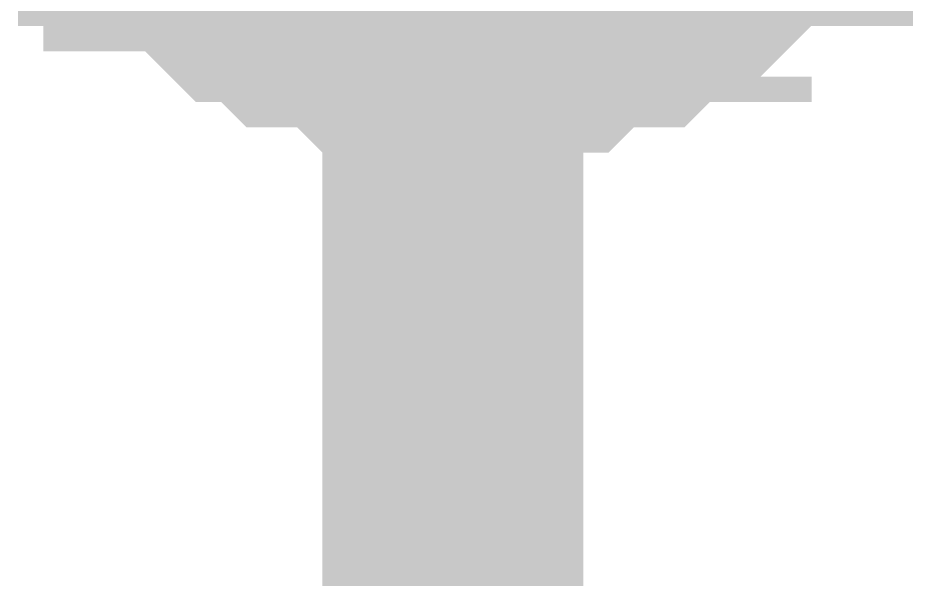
# Model space of a CAD drawing. Header units: inches. Extents: x 0 to 31.5, y 0 to 22.3.
# Drawn here: x 4.18308 to 4.22358, y 3.25389 to 3.27928 of the extents above; entities that cross this region are included whole.
import ezdxf

# ---------------------------------------------------------------- set-up
doc = ezdxf.new("R2010")
doc.units = ezdxf.units.IN
doc.header["$MEASUREMENT"] = 0
doc.layers.add('Sheet', color=255, linetype='Continuous')

msp = doc.modelspace()

# ---------------------------------------------------------------- linework, layer by layer
at = {"layer": 'Sheet'}
for points in [[(4.202756, 3.199825, 0.0118, 0.0118, 0), (4.202756, 3.299748, 0.0118, 0.0118, 0)], [(4.202756, 3.279074, 0.0118, 0.0118, 0), (4.201608, 3.279074, 0.0118, 0.0118, 0), (4.200459, 3.279074, 0.0118, 0.0118, 0), (4.200459, 3.279074, 0.0118, 0.0118, 0), (4.199311, 3.279074, 0.0118, 0.0118, 0), (4.198163, 3.280222, 0.0118, 0.0118, 0), (4.197014, 3.280222, 0.0118, 0.0118, 0), (4.195866, 3.280222, 0.0118, 0.0118, 0), (4.195866, 3.280222, 0.0118, 0.0118, 0), (4.194718, 3.281371, 0.0118, 0.0118, 0), (4.19357, 3.281371, 0.0118, 0.0118, 0), (4.192421, 3.28252, 0.0118, 0.0118, 0), (4.192421, 3.28252, 0.0118, 0.0118, 0), (4.191273, 3.283668, 0.0118, 0.0118, 0), (4.190125, 3.283668, 0.0118, 0.0118, 0), (4.190125, 3.284817, 0.0118, 0.0118, 0), (4.188976, 3.284817, 0.0118, 0.0118, 0), (4.188976, 3.285965, 0.0118, 0.0118, 0)], [(4.202756, 3.279074, 0.0118, 0.0118, 0), (4.201608, 3.279074, 0.0118, 0.0118, 0), (4.200459, 3.279074, 0.0118, 0.0118, 0), (4.200459, 3.279074, 0.0118, 0.0118, 0), (4.199311, 3.279074, 0.0118, 0.0118, 0), (4.198163, 3.280222, 0.0118, 0.0118, 0), (4.197014, 3.280222, 0.0118, 0.0118, 0), (4.195866, 3.280222, 0.0118, 0.0118, 0), (4.195866, 3.280222, 0.0118, 0.0118, 0), (4.194718, 3.281371, 0.0118, 0.0118, 0), (4.19357, 3.281371, 0.0118, 0.0118, 0), (4.192421, 3.28252, 0.0118, 0.0118, 0), (4.192421, 3.28252, 0.0118, 0.0118, 0), (4.191273, 3.283668, 0.0118, 0.0118, 0), (4.190125, 3.283668, 0.0118, 0.0118, 0), (4.190125, 3.284817, 0.0118, 0.0118, 0), (4.188976, 3.284817, 0.0118, 0.0118, 0), (4.188976, 3.285965, 0.0118, 0.0118, 0)], [(4.202756, 3.279074, 0.0118, 0.0118, 0), (4.201608, 3.279074, 0.0118, 0.0118, 0), (4.200459, 3.279074, 0.0118, 0.0118, 0), (4.200459, 3.279074, 0.0118, 0.0118, 0), (4.199311, 3.279074, 0.0118, 0.0118, 0), (4.198163, 3.280222, 0.0118, 0.0118, 0), (4.197014, 3.280222, 0.0118, 0.0118, 0), (4.195866, 3.280222, 0.0118, 0.0118, 0), (4.195866, 3.280222, 0.0118, 0.0118, 0), (4.194718, 3.281371, 0.0118, 0.0118, 0), (4.19357, 3.281371, 0.0118, 0.0118, 0), (4.192421, 3.28252, 0.0118, 0.0118, 0), (4.192421, 3.28252, 0.0118, 0.0118, 0), (4.191273, 3.283668, 0.0118, 0.0118, 0), (4.190125, 3.283668, 0.0118, 0.0118, 0), (4.190125, 3.284817, 0.0118, 0.0118, 0), (4.188976, 3.284817, 0.0118, 0.0118, 0), (4.188976, 3.285965, 0.0118, 0.0118, 0)], [(4.202756, 3.279074, 0.0118, 0.0118, 0), (4.201608, 3.279074, 0.0118, 0.0118, 0), (4.200459, 3.279074, 0.0118, 0.0118, 0), (4.200459, 3.279074, 0.0118, 0.0118, 0), (4.199311, 3.279074, 0.0118, 0.0118, 0), (4.198163, 3.280222, 0.0118, 0.0118, 0), (4.197014, 3.280222, 0.0118, 0.0118, 0), (4.195866, 3.280222, 0.0118, 0.0118, 0), (4.195866, 3.280222, 0.0118, 0.0118, 0), (4.194718, 3.281371, 0.0118, 0.0118, 0), (4.19357, 3.281371, 0.0118, 0.0118, 0), (4.192421, 3.28252, 0.0118, 0.0118, 0), (4.192421, 3.28252, 0.0118, 0.0118, 0), (4.191273, 3.283668, 0.0118, 0.0118, 0), (4.190125, 3.283668, 0.0118, 0.0118, 0), (4.190125, 3.284817, 0.0118, 0.0118, 0), (4.188976, 3.284817, 0.0118, 0.0118, 0), (4.188976, 3.285965, 0.0118, 0.0118, 0)], [(4.202756, 3.279074, 0.0118, 0.0118, 0), (4.201608, 3.279074, 0.0118, 0.0118, 0), (4.200459, 3.279074, 0.0118, 0.0118, 0), (4.200459, 3.279074, 0.0118, 0.0118, 0), (4.199311, 3.279074, 0.0118, 0.0118, 0), (4.198163, 3.280222, 0.0118, 0.0118, 0), (4.197014, 3.280222, 0.0118, 0.0118, 0), (4.195866, 3.280222, 0.0118, 0.0118, 0), (4.195866, 3.280222, 0.0118, 0.0118, 0), (4.194718, 3.281371, 0.0118, 0.0118, 0), (4.19357, 3.281371, 0.0118, 0.0118, 0), (4.192421, 3.28252, 0.0118, 0.0118, 0), (4.192421, 3.28252, 0.0118, 0.0118, 0), (4.191273, 3.283668, 0.0118, 0.0118, 0), (4.190125, 3.283668, 0.0118, 0.0118, 0), (4.190125, 3.284817, 0.0118, 0.0118, 0), (4.188976, 3.284817, 0.0118, 0.0118, 0), (4.188976, 3.285965, 0.0118, 0.0118, 0)], [(4.202756, 3.279074, 0.0118, 0.0118, 0), (4.201608, 3.279074, 0.0118, 0.0118, 0), (4.200459, 3.279074, 0.0118, 0.0118, 0), (4.200459, 3.279074, 0.0118, 0.0118, 0), (4.199311, 3.279074, 0.0118, 0.0118, 0), (4.198163, 3.280222, 0.0118, 0.0118, 0), (4.197014, 3.280222, 0.0118, 0.0118, 0), (4.195866, 3.280222, 0.0118, 0.0118, 0), (4.195866, 3.280222, 0.0118, 0.0118, 0), (4.194718, 3.281371, 0.0118, 0.0118, 0), (4.19357, 3.281371, 0.0118, 0.0118, 0), (4.192421, 3.28252, 0.0118, 0.0118, 0), (4.192421, 3.28252, 0.0118, 0.0118, 0), (4.191273, 3.283668, 0.0118, 0.0118, 0), (4.190125, 3.283668, 0.0118, 0.0118, 0), (4.190125, 3.284817, 0.0118, 0.0118, 0), (4.188976, 3.284817, 0.0118, 0.0118, 0), (4.188976, 3.285965, 0.0118, 0.0118, 0)], [(4.202756, 3.279074, 0.0118, 0.0118, 0), (4.201608, 3.279074, 0.0118, 0.0118, 0), (4.200459, 3.279074, 0.0118, 0.0118, 0), (4.200459, 3.279074, 0.0118, 0.0118, 0), (4.199311, 3.279074, 0.0118, 0.0118, 0), (4.198163, 3.280222, 0.0118, 0.0118, 0), (4.197014, 3.280222, 0.0118, 0.0118, 0), (4.195866, 3.280222, 0.0118, 0.0118, 0), (4.195866, 3.280222, 0.0118, 0.0118, 0), (4.194718, 3.281371, 0.0118, 0.0118, 0), (4.19357, 3.281371, 0.0118, 0.0118, 0), (4.192421, 3.28252, 0.0118, 0.0118, 0), (4.192421, 3.28252, 0.0118, 0.0118, 0), (4.191273, 3.283668, 0.0118, 0.0118, 0), (4.190125, 3.283668, 0.0118, 0.0118, 0), (4.190125, 3.284817, 0.0118, 0.0118, 0), (4.188976, 3.284817, 0.0118, 0.0118, 0), (4.188976, 3.285965, 0.0118, 0.0118, 0)], [(4.202756, 3.279074, 0.0118, 0.0118, 0), (4.201608, 3.279074, 0.0118, 0.0118, 0), (4.200459, 3.279074, 0.0118, 0.0118, 0), (4.200459, 3.279074, 0.0118, 0.0118, 0), (4.199311, 3.279074, 0.0118, 0.0118, 0), (4.198163, 3.280222, 0.0118, 0.0118, 0), (4.197014, 3.280222, 0.0118, 0.0118, 0), (4.195866, 3.280222, 0.0118, 0.0118, 0), (4.195866, 3.280222, 0.0118, 0.0118, 0), (4.194718, 3.281371, 0.0118, 0.0118, 0), (4.19357, 3.281371, 0.0118, 0.0118, 0), (4.192421, 3.28252, 0.0118, 0.0118, 0), (4.192421, 3.28252, 0.0118, 0.0118, 0), (4.191273, 3.283668, 0.0118, 0.0118, 0), (4.190125, 3.283668, 0.0118, 0.0118, 0), (4.190125, 3.284817, 0.0118, 0.0118, 0), (4.188976, 3.284817, 0.0118, 0.0118, 0), (4.188976, 3.285965, 0.0118, 0.0118, 0)], [(4.217684, 3.285965, 0.0118, 0.0118, 0), (4.217684, 3.284817, 0.0118, 0.0118, 0), (4.216535, 3.284817, 0.0118, 0.0118, 0), (4.215387, 3.283668, 0.0118, 0.0118, 0), (4.215387, 3.283668, 0.0118, 0.0118, 0), (4.214239, 3.28252, 0.0118, 0.0118, 0), (4.213091, 3.28252, 0.0118, 0.0118, 0), (4.213091, 3.281371, 0.0118, 0.0118, 0), (4.211942, 3.281371, 0.0118, 0.0118, 0), (4.210794, 3.280222, 0.0118, 0.0118, 0), (4.209646, 3.280222, 0.0118, 0.0118, 0), (4.208497, 3.280222, 0.0118, 0.0118, 0), (4.208497, 3.280222, 0.0118, 0.0118, 0), (4.207349, 3.279074, 0.0118, 0.0118, 0), (4.206201, 3.279074, 0.0118, 0.0118, 0), (4.205052, 3.279074, 0.0118, 0.0118, 0), (4.203904, 3.279074, 0.0118, 0.0118, 0), (4.202756, 3.279074, 0.0118, 0.0118, 0)], [(4.217684, 3.285965, 0.0118, 0.0118, 0), (4.217684, 3.284817, 0.0118, 0.0118, 0), (4.216535, 3.284817, 0.0118, 0.0118, 0), (4.215387, 3.283668, 0.0118, 0.0118, 0), (4.215387, 3.283668, 0.0118, 0.0118, 0), (4.214239, 3.28252, 0.0118, 0.0118, 0), (4.213091, 3.28252, 0.0118, 0.0118, 0), (4.213091, 3.281371, 0.0118, 0.0118, 0), (4.211942, 3.281371, 0.0118, 0.0118, 0), (4.210794, 3.280222, 0.0118, 0.0118, 0), (4.209646, 3.280222, 0.0118, 0.0118, 0), (4.208497, 3.280222, 0.0118, 0.0118, 0), (4.208497, 3.280222, 0.0118, 0.0118, 0), (4.207349, 3.279074, 0.0118, 0.0118, 0), (4.206201, 3.279074, 0.0118, 0.0118, 0), (4.205052, 3.279074, 0.0118, 0.0118, 0), (4.203904, 3.279074, 0.0118, 0.0118, 0), (4.202756, 3.279074, 0.0118, 0.0118, 0)], [(4.217684, 3.285965, 0.0118, 0.0118, 0), (4.217684, 3.284817, 0.0118, 0.0118, 0), (4.216535, 3.284817, 0.0118, 0.0118, 0), (4.215387, 3.283668, 0.0118, 0.0118, 0), (4.215387, 3.283668, 0.0118, 0.0118, 0), (4.214239, 3.28252, 0.0118, 0.0118, 0), (4.213091, 3.28252, 0.0118, 0.0118, 0), (4.213091, 3.281371, 0.0118, 0.0118, 0), (4.211942, 3.281371, 0.0118, 0.0118, 0), (4.210794, 3.280222, 0.0118, 0.0118, 0), (4.209646, 3.280222, 0.0118, 0.0118, 0), (4.208497, 3.280222, 0.0118, 0.0118, 0), (4.208497, 3.280222, 0.0118, 0.0118, 0), (4.207349, 3.279074, 0.0118, 0.0118, 0), (4.206201, 3.279074, 0.0118, 0.0118, 0), (4.205052, 3.279074, 0.0118, 0.0118, 0), (4.203904, 3.279074, 0.0118, 0.0118, 0), (4.202756, 3.279074, 0.0118, 0.0118, 0)], [(4.217684, 3.285965, 0.0118, 0.0118, 0), (4.217684, 3.284817, 0.0118, 0.0118, 0), (4.216535, 3.284817, 0.0118, 0.0118, 0), (4.215387, 3.283668, 0.0118, 0.0118, 0), (4.215387, 3.283668, 0.0118, 0.0118, 0), (4.214239, 3.28252, 0.0118, 0.0118, 0), (4.213091, 3.28252, 0.0118, 0.0118, 0), (4.213091, 3.281371, 0.0118, 0.0118, 0), (4.211942, 3.281371, 0.0118, 0.0118, 0), (4.210794, 3.280222, 0.0118, 0.0118, 0), (4.209646, 3.280222, 0.0118, 0.0118, 0), (4.208497, 3.280222, 0.0118, 0.0118, 0), (4.208497, 3.280222, 0.0118, 0.0118, 0), (4.207349, 3.279074, 0.0118, 0.0118, 0), (4.206201, 3.279074, 0.0118, 0.0118, 0), (4.205052, 3.279074, 0.0118, 0.0118, 0), (4.203904, 3.279074, 0.0118, 0.0118, 0), (4.202756, 3.279074, 0.0118, 0.0118, 0)], [(4.217684, 3.285965, 0.0118, 0.0118, 0), (4.217684, 3.284817, 0.0118, 0.0118, 0), (4.216535, 3.284817, 0.0118, 0.0118, 0), (4.215387, 3.283668, 0.0118, 0.0118, 0), (4.215387, 3.283668, 0.0118, 0.0118, 0), (4.214239, 3.28252, 0.0118, 0.0118, 0), (4.213091, 3.28252, 0.0118, 0.0118, 0), (4.213091, 3.281371, 0.0118, 0.0118, 0), (4.211942, 3.281371, 0.0118, 0.0118, 0), (4.210794, 3.280222, 0.0118, 0.0118, 0), (4.209646, 3.280222, 0.0118, 0.0118, 0), (4.208497, 3.280222, 0.0118, 0.0118, 0), (4.208497, 3.280222, 0.0118, 0.0118, 0), (4.207349, 3.279074, 0.0118, 0.0118, 0), (4.206201, 3.279074, 0.0118, 0.0118, 0), (4.205052, 3.279074, 0.0118, 0.0118, 0), (4.203904, 3.279074, 0.0118, 0.0118, 0), (4.202756, 3.279074, 0.0118, 0.0118, 0)], [(4.217684, 3.285965, 0.0118, 0.0118, 0), (4.217684, 3.284817, 0.0118, 0.0118, 0), (4.216535, 3.284817, 0.0118, 0.0118, 0), (4.215387, 3.283668, 0.0118, 0.0118, 0), (4.215387, 3.283668, 0.0118, 0.0118, 0), (4.214239, 3.28252, 0.0118, 0.0118, 0), (4.213091, 3.28252, 0.0118, 0.0118, 0), (4.213091, 3.281371, 0.0118, 0.0118, 0), (4.211942, 3.281371, 0.0118, 0.0118, 0), (4.210794, 3.280222, 0.0118, 0.0118, 0), (4.209646, 3.280222, 0.0118, 0.0118, 0), (4.208497, 3.280222, 0.0118, 0.0118, 0), (4.208497, 3.280222, 0.0118, 0.0118, 0), (4.207349, 3.279074, 0.0118, 0.0118, 0), (4.206201, 3.279074, 0.0118, 0.0118, 0), (4.205052, 3.279074, 0.0118, 0.0118, 0), (4.203904, 3.279074, 0.0118, 0.0118, 0), (4.202756, 3.279074, 0.0118, 0.0118, 0)], [(4.217684, 3.285965, 0.0118, 0.0118, 0), (4.217684, 3.284817, 0.0118, 0.0118, 0), (4.216535, 3.284817, 0.0118, 0.0118, 0), (4.215387, 3.283668, 0.0118, 0.0118, 0), (4.215387, 3.283668, 0.0118, 0.0118, 0), (4.214239, 3.28252, 0.0118, 0.0118, 0), (4.213091, 3.28252, 0.0118, 0.0118, 0), (4.213091, 3.281371, 0.0118, 0.0118, 0), (4.211942, 3.281371, 0.0118, 0.0118, 0), (4.210794, 3.280222, 0.0118, 0.0118, 0), (4.209646, 3.280222, 0.0118, 0.0118, 0), (4.208497, 3.280222, 0.0118, 0.0118, 0), (4.208497, 3.280222, 0.0118, 0.0118, 0), (4.207349, 3.279074, 0.0118, 0.0118, 0), (4.206201, 3.279074, 0.0118, 0.0118, 0), (4.205052, 3.279074, 0.0118, 0.0118, 0), (4.203904, 3.279074, 0.0118, 0.0118, 0), (4.202756, 3.279074, 0.0118, 0.0118, 0)], [(4.217684, 3.285965, 0.0118, 0.0118, 0), (4.217684, 3.284817, 0.0118, 0.0118, 0), (4.216535, 3.284817, 0.0118, 0.0118, 0), (4.215387, 3.283668, 0.0118, 0.0118, 0), (4.215387, 3.283668, 0.0118, 0.0118, 0), (4.214239, 3.28252, 0.0118, 0.0118, 0), (4.213091, 3.28252, 0.0118, 0.0118, 0), (4.213091, 3.281371, 0.0118, 0.0118, 0), (4.211942, 3.281371, 0.0118, 0.0118, 0), (4.210794, 3.280222, 0.0118, 0.0118, 0), (4.209646, 3.280222, 0.0118, 0.0118, 0), (4.208497, 3.280222, 0.0118, 0.0118, 0), (4.208497, 3.280222, 0.0118, 0.0118, 0), (4.207349, 3.279074, 0.0118, 0.0118, 0), (4.206201, 3.279074, 0.0118, 0.0118, 0), (4.205052, 3.279074, 0.0118, 0.0118, 0), (4.203904, 3.279074, 0.0118, 0.0118, 0), (4.202756, 3.279074, 0.0118, 0.0118, 0)], [(4.202756, 3.279074, 0.0039, 0.0039, 0), (4.201608, 3.279074, 0.0039, 0.0039, 0), (4.200459, 3.279074, 0.0039, 0.0039, 0), (4.200459, 3.279074, 0.0039, 0.0039, 0), (4.199311, 3.279074, 0.0039, 0.0039, 0), (4.198163, 3.280222, 0.0039, 0.0039, 0), (4.197014, 3.280222, 0.0039, 0.0039, 0), (4.195866, 3.280222, 0.0039, 0.0039, 0), (4.195866, 3.280222, 0.0039, 0.0039, 0), (4.194718, 3.281371, 0.0039, 0.0039, 0)], [(4.202756, 3.279074, 0.0039, 0.0039, 0), (4.201608, 3.279074, 0.0039, 0.0039, 0), (4.200459, 3.279074, 0.0039, 0.0039, 0), (4.200459, 3.279074, 0.0039, 0.0039, 0), (4.199311, 3.279074, 0.0039, 0.0039, 0), (4.198163, 3.280222, 0.0039, 0.0039, 0), (4.197014, 3.280222, 0.0039, 0.0039, 0), (4.195866, 3.280222, 0.0039, 0.0039, 0), (4.195866, 3.280222, 0.0039, 0.0039, 0), (4.194718, 3.281371, 0.0039, 0.0039, 0)], [(4.202756, 3.279074, 0.0039, 0.0039, 0), (4.201608, 3.279074, 0.0039, 0.0039, 0), (4.200459, 3.279074, 0.0039, 0.0039, 0), (4.200459, 3.279074, 0.0039, 0.0039, 0), (4.199311, 3.279074, 0.0039, 0.0039, 0), (4.198163, 3.280222, 0.0039, 0.0039, 0), (4.197014, 3.280222, 0.0039, 0.0039, 0), (4.195866, 3.280222, 0.0039, 0.0039, 0), (4.195866, 3.280222, 0.0039, 0.0039, 0), (4.194718, 3.281371, 0.0039, 0.0039, 0)], [(4.202756, 3.279074, 0.0039, 0.0039, 0), (4.201608, 3.279074, 0.0039, 0.0039, 0), (4.200459, 3.279074, 0.0039, 0.0039, 0), (4.200459, 3.279074, 0.0039, 0.0039, 0), (4.199311, 3.279074, 0.0039, 0.0039, 0), (4.198163, 3.280222, 0.0039, 0.0039, 0), (4.197014, 3.280222, 0.0039, 0.0039, 0), (4.195866, 3.280222, 0.0039, 0.0039, 0), (4.195866, 3.280222, 0.0039, 0.0039, 0), (4.194718, 3.281371, 0.0039, 0.0039, 0)], [(4.202756, 3.279074, 0.0039, 0.0039, 0), (4.201608, 3.279074, 0.0039, 0.0039, 0), (4.200459, 3.279074, 0.0039, 0.0039, 0), (4.200459, 3.279074, 0.0039, 0.0039, 0), (4.199311, 3.279074, 0.0039, 0.0039, 0), (4.198163, 3.280222, 0.0039, 0.0039, 0), (4.197014, 3.280222, 0.0039, 0.0039, 0), (4.195866, 3.280222, 0.0039, 0.0039, 0), (4.195866, 3.280222, 0.0039, 0.0039, 0), (4.194718, 3.281371, 0.0039, 0.0039, 0)], [(4.202756, 3.279074, 0.0039, 0.0039, 0), (4.201608, 3.279074, 0.0039, 0.0039, 0), (4.200459, 3.279074, 0.0039, 0.0039, 0), (4.200459, 3.279074, 0.0039, 0.0039, 0), (4.199311, 3.279074, 0.0039, 0.0039, 0), (4.198163, 3.280222, 0.0039, 0.0039, 0), (4.197014, 3.280222, 0.0039, 0.0039, 0), (4.195866, 3.280222, 0.0039, 0.0039, 0), (4.195866, 3.280222, 0.0039, 0.0039, 0), (4.194718, 3.281371, 0.0039, 0.0039, 0)], [(4.202756, 3.279074, 0.0039, 0.0039, 0), (4.201608, 3.279074, 0.0039, 0.0039, 0), (4.200459, 3.279074, 0.0039, 0.0039, 0), (4.200459, 3.279074, 0.0039, 0.0039, 0), (4.199311, 3.279074, 0.0039, 0.0039, 0), (4.198163, 3.280222, 0.0039, 0.0039, 0), (4.197014, 3.280222, 0.0039, 0.0039, 0), (4.195866, 3.280222, 0.0039, 0.0039, 0), (4.195866, 3.280222, 0.0039, 0.0039, 0), (4.194718, 3.281371, 0.0039, 0.0039, 0)], [(4.202756, 3.279074, 0.0039, 0.0039, 0), (4.201608, 3.279074, 0.0039, 0.0039, 0), (4.200459, 3.279074, 0.0039, 0.0039, 0), (4.200459, 3.279074, 0.0039, 0.0039, 0), (4.199311, 3.279074, 0.0039, 0.0039, 0), (4.198163, 3.280222, 0.0039, 0.0039, 0), (4.197014, 3.280222, 0.0039, 0.0039, 0), (4.195866, 3.280222, 0.0039, 0.0039, 0), (4.195866, 3.280222, 0.0039, 0.0039, 0), (4.194718, 3.281371, 0.0039, 0.0039, 0)], [(4.211942, 3.281371, 0.0039, 0.0039, 0), (4.210794, 3.280222, 0.0039, 0.0039, 0), (4.209646, 3.280222, 0.0039, 0.0039, 0), (4.208497, 3.280222, 0.0039, 0.0039, 0), (4.208497, 3.280222, 0.0039, 0.0039, 0), (4.207349, 3.279074, 0.0039, 0.0039, 0), (4.206201, 3.279074, 0.0039, 0.0039, 0), (4.205052, 3.279074, 0.0039, 0.0039, 0), (4.203904, 3.279074, 0.0039, 0.0039, 0), (4.202756, 3.279074, 0.0039, 0.0039, 0)], [(4.211942, 3.281371, 0.0039, 0.0039, 0), (4.210794, 3.280222, 0.0039, 0.0039, 0), (4.209646, 3.280222, 0.0039, 0.0039, 0), (4.208497, 3.280222, 0.0039, 0.0039, 0), (4.208497, 3.280222, 0.0039, 0.0039, 0), (4.207349, 3.279074, 0.0039, 0.0039, 0), (4.206201, 3.279074, 0.0039, 0.0039, 0), (4.205052, 3.279074, 0.0039, 0.0039, 0), (4.203904, 3.279074, 0.0039, 0.0039, 0), (4.202756, 3.279074, 0.0039, 0.0039, 0)], [(4.211942, 3.281371, 0.0039, 0.0039, 0), (4.210794, 3.280222, 0.0039, 0.0039, 0), (4.209646, 3.280222, 0.0039, 0.0039, 0), (4.208497, 3.280222, 0.0039, 0.0039, 0), (4.208497, 3.280222, 0.0039, 0.0039, 0), (4.207349, 3.279074, 0.0039, 0.0039, 0), (4.206201, 3.279074, 0.0039, 0.0039, 0), (4.205052, 3.279074, 0.0039, 0.0039, 0), (4.203904, 3.279074, 0.0039, 0.0039, 0), (4.202756, 3.279074, 0.0039, 0.0039, 0)], [(4.211942, 3.281371, 0.0039, 0.0039, 0), (4.210794, 3.280222, 0.0039, 0.0039, 0), (4.209646, 3.280222, 0.0039, 0.0039, 0), (4.208497, 3.280222, 0.0039, 0.0039, 0), (4.208497, 3.280222, 0.0039, 0.0039, 0), (4.207349, 3.279074, 0.0039, 0.0039, 0), (4.206201, 3.279074, 0.0039, 0.0039, 0), (4.205052, 3.279074, 0.0039, 0.0039, 0), (4.203904, 3.279074, 0.0039, 0.0039, 0), (4.202756, 3.279074, 0.0039, 0.0039, 0)], [(4.211942, 3.281371, 0.0039, 0.0039, 0), (4.210794, 3.280222, 0.0039, 0.0039, 0), (4.209646, 3.280222, 0.0039, 0.0039, 0), (4.208497, 3.280222, 0.0039, 0.0039, 0), (4.208497, 3.280222, 0.0039, 0.0039, 0), (4.207349, 3.279074, 0.0039, 0.0039, 0), (4.206201, 3.279074, 0.0039, 0.0039, 0), (4.205052, 3.279074, 0.0039, 0.0039, 0), (4.203904, 3.279074, 0.0039, 0.0039, 0), (4.202756, 3.279074, 0.0039, 0.0039, 0)], [(4.211942, 3.281371, 0.0039, 0.0039, 0), (4.210794, 3.280222, 0.0039, 0.0039, 0), (4.209646, 3.280222, 0.0039, 0.0039, 0), (4.208497, 3.280222, 0.0039, 0.0039, 0), (4.208497, 3.280222, 0.0039, 0.0039, 0), (4.207349, 3.279074, 0.0039, 0.0039, 0), (4.206201, 3.279074, 0.0039, 0.0039, 0), (4.205052, 3.279074, 0.0039, 0.0039, 0), (4.203904, 3.279074, 0.0039, 0.0039, 0), (4.202756, 3.279074, 0.0039, 0.0039, 0)], [(4.211942, 3.281371, 0.0039, 0.0039, 0), (4.210794, 3.280222, 0.0039, 0.0039, 0), (4.209646, 3.280222, 0.0039, 0.0039, 0), (4.208497, 3.280222, 0.0039, 0.0039, 0), (4.208497, 3.280222, 0.0039, 0.0039, 0), (4.207349, 3.279074, 0.0039, 0.0039, 0), (4.206201, 3.279074, 0.0039, 0.0039, 0), (4.205052, 3.279074, 0.0039, 0.0039, 0), (4.203904, 3.279074, 0.0039, 0.0039, 0), (4.202756, 3.279074, 0.0039, 0.0039, 0)], [(4.211942, 3.281371, 0.0039, 0.0039, 0), (4.210794, 3.280222, 0.0039, 0.0039, 0), (4.209646, 3.280222, 0.0039, 0.0039, 0), (4.208497, 3.280222, 0.0039, 0.0039, 0), (4.208497, 3.280222, 0.0039, 0.0039, 0), (4.207349, 3.279074, 0.0039, 0.0039, 0), (4.206201, 3.279074, 0.0039, 0.0039, 0), (4.205052, 3.279074, 0.0039, 0.0039, 0), (4.203904, 3.279074, 0.0039, 0.0039, 0), (4.202756, 3.279074, 0.0039, 0.0039, 0)]]:
    msp.add_lwpolyline(points, format="xyseb", dxfattribs=at)

doc.saveas('drawing.dxf')
